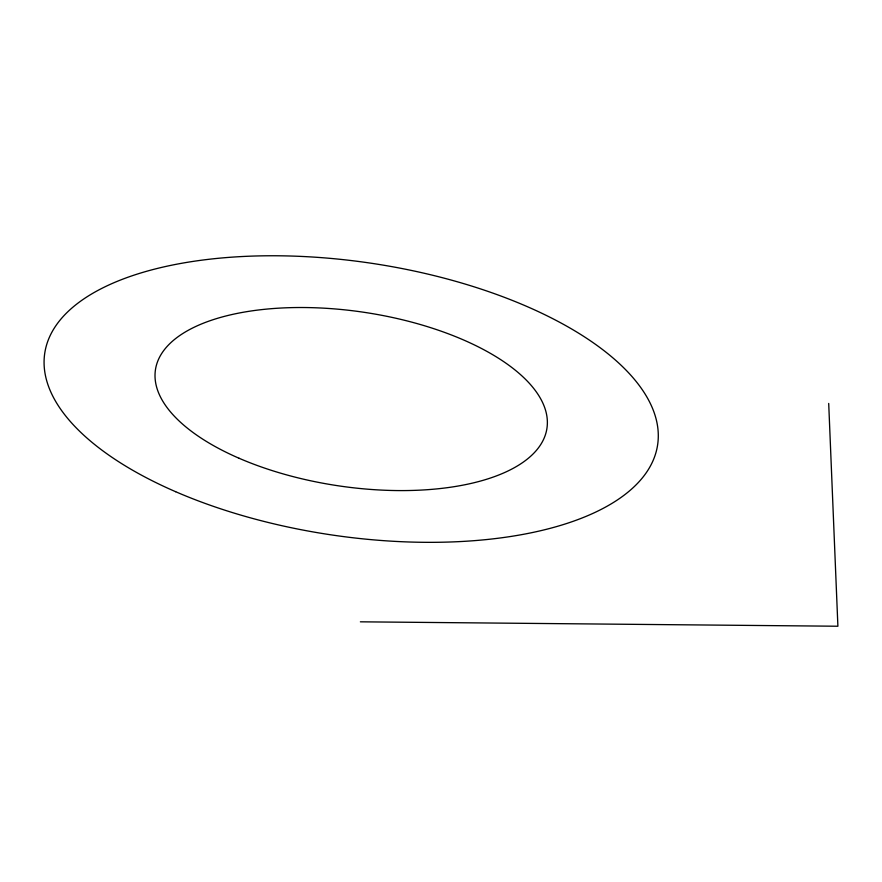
<?xml version="1.0" encoding="UTF-8"?>
<svg xmlns="http://www.w3.org/2000/svg" width="882" height="882" viewBox="0 0 882 882"><rect width="100%" height="100%" fill="white"/><g stroke="black" fill="none" stroke-linecap="round" stroke-linejoin="round"><path stroke-width="1.32" d="M360.374 621.821L837.9 626.231L828.705 403.449M175.639 491.704A309.847 137.283 8.5 0 0 657.189 447.383A309.847 137.283 8.5 0 0 220.72 258.062A309.847 137.283 8.5 0 0 175.639 491.704M239.044 458.243A197.932 87.704 8.5 0 0 546.664 429.931A197.932 87.704 8.5 0 0 267.841 308.987A197.932 87.704 8.5 0 0 239.044 458.243"/></g></svg>
